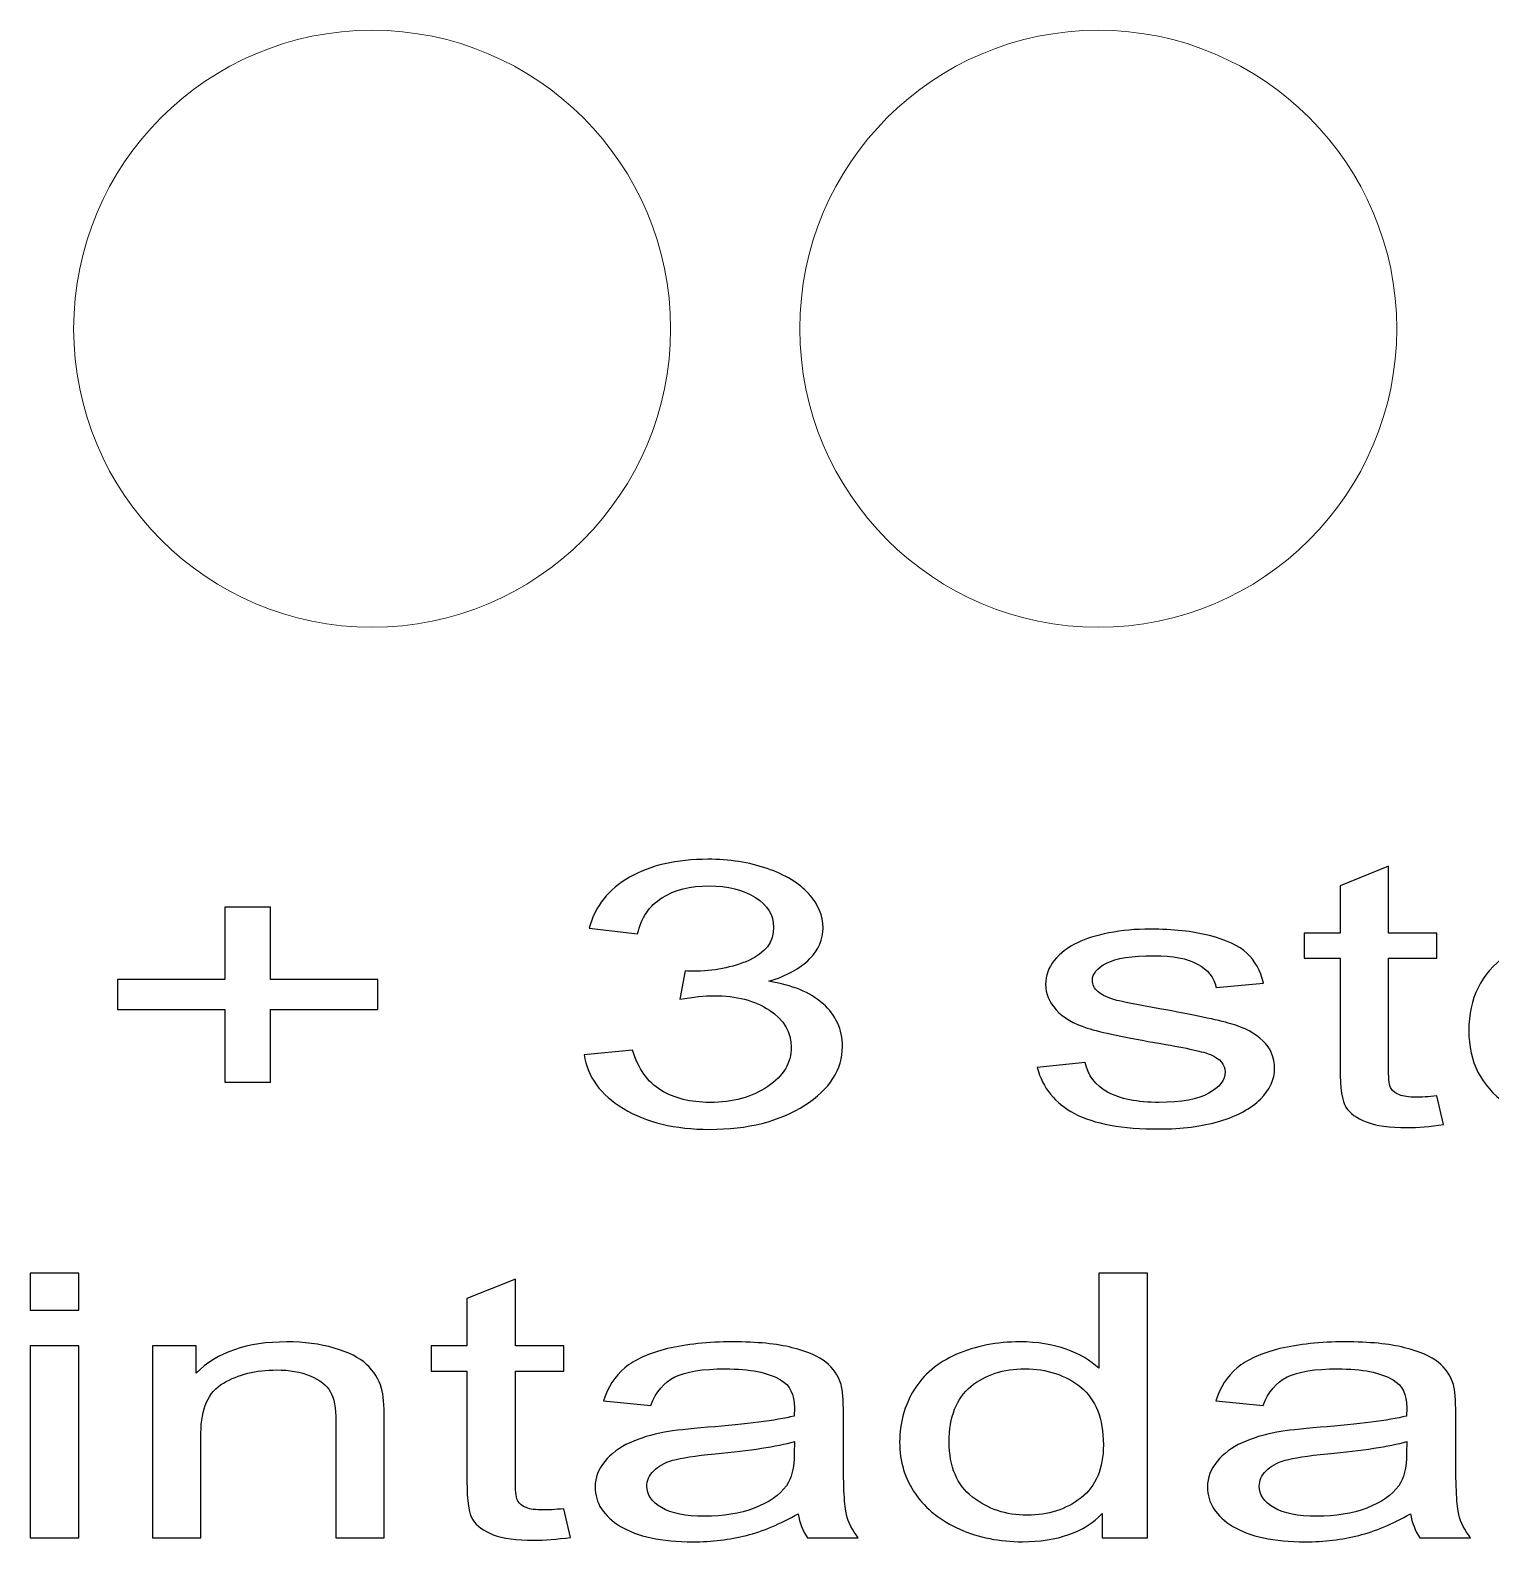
# Model space of a CAD drawing. Header units: millimetres. Extents: x -2444 to 3336, y -980 to 1690.
# Drawn here: x 180.2 to 323.7, y -972.8 to -824.3 of the extents above; entities that cross this region are included whole.
import ezdxf

# ---------------------------------------------------------------- set-up
doc = ezdxf.new("R2010")
doc.units = ezdxf.units.MM
doc.header["$MEASUREMENT"] = 0
doc.layers.add('Camada 1', color=7, linetype='Continuous')

msp = doc.modelspace()

# ---------------------------------------------------------------- linework, layer by layer
at = {"layer": 'Camada 1', "color": 250, "lineweight": 9}
for points in [[(184.4803, -853.5911), (184.4803, -869.7878), (197.6104, -882.9179), (213.8072, -882.9179), (213.8072, -882.9179), (230.0041, -882.918), (243.1342, -869.7879), (243.1342, -853.5911), (243.1342, -853.5911), (243.1343, -837.3943), (230.0042, -824.2642), (213.8074, -824.2642), (213.8074, -824.2642), (197.6105, -824.2641), (184.4803, -837.3942), (184.4803, -853.5911)], [(184.4803, -853.5911), (184.4803, -869.7878), (197.6104, -882.9179), (213.8072, -882.9179), (213.8072, -882.9179), (230.0041, -882.918), (243.1342, -869.7879), (243.1343, -853.5911), (243.1343, -853.5911), (243.1343, -837.3943), (230.0042, -824.2642), (213.8074, -824.2642), (213.8074, -824.2642), (197.6105, -824.2641), (184.4803, -837.3942), (184.4803, -853.5911)], [(184.4803, -853.5911), (184.4803, -869.7878), (197.6104, -882.9179), (213.8072, -882.9179), (213.8072, -882.9179), (230.0041, -882.918), (243.1342, -869.7879), (243.1343, -853.5911), (243.1343, -853.5911), (243.1343, -837.3943), (230.0042, -824.2642), (213.8074, -824.2642), (213.8074, -824.2642), (197.6105, -824.2641), (184.4803, -837.3942), (184.4803, -853.5911)], [(184.4803, -853.5911), (184.4803, -869.7878), (197.6104, -882.9179), (213.8072, -882.9179), (213.8072, -882.9179), (230.0041, -882.918), (243.1342, -869.7879), (243.1343, -853.5911), (243.1343, -853.5911), (243.1343, -837.3943), (230.0042, -824.2642), (213.8074, -824.2642), (213.8074, -824.2642), (197.6105, -824.2641), (184.4803, -837.3942), (184.4803, -853.5911)], [(184.4803, -853.5911), (184.4803, -869.7878), (197.6104, -882.9179), (213.8072, -882.9179), (213.8072, -882.9179), (230.0041, -882.918), (243.1342, -869.7879), (243.1343, -853.5911), (243.1343, -853.5911), (243.1343, -837.3943), (230.0042, -824.2642), (213.8074, -824.2642), (213.8074, -824.2642), (197.6105, -824.2641), (184.4803, -837.3942), (184.4803, -853.5911)], [(184.4803, -853.5911), (184.4803, -869.7878), (197.6104, -882.9179), (213.8072, -882.9179), (213.8072, -882.9179), (230.0041, -882.918), (243.1342, -869.7879), (243.1343, -853.5911), (243.1343, -853.5911), (243.1343, -837.3943), (230.0042, -824.2642), (213.8074, -824.2642), (213.8074, -824.2642), (197.6105, -824.2641), (184.4803, -837.3942), (184.4803, -853.5911)], [(184.4803, -853.5911), (184.4803, -869.7878), (197.6104, -882.9179), (213.8072, -882.9179), (213.8072, -882.9179), (230.0041, -882.918), (243.1342, -869.7879), (243.1343, -853.5911), (243.1343, -853.5911), (243.1343, -837.3943), (230.0042, -824.2642), (213.8074, -824.2642), (213.8074, -824.2642), (197.6105, -824.2641), (184.4803, -837.3942), (184.4803, -853.5911)], [(184.4803, -853.5911), (184.4803, -869.7878), (197.6104, -882.9179), (213.8072, -882.9179), (213.8072, -882.9179), (230.0041, -882.918), (243.1342, -869.7879), (243.1343, -853.5911), (243.1343, -853.5911), (243.1343, -837.3943), (230.0042, -824.2642), (213.8074, -824.2642), (213.8074, -824.2642), (197.6105, -824.2641), (184.4803, -837.3942), (184.4803, -853.5911)], [(184.4803, -853.5911), (184.4803, -869.7878), (197.6104, -882.9179), (213.8072, -882.9179), (213.8072, -882.9179), (230.0041, -882.918), (243.1342, -869.7879), (243.1343, -853.5911), (243.1343, -853.5911), (243.1343, -837.3943), (230.0042, -824.2642), (213.8074, -824.2642), (213.8074, -824.2642), (197.6105, -824.2641), (184.4803, -837.3942), (184.4803, -853.5911)], [(184.4803, -853.5911), (184.4803, -869.7878), (197.6104, -882.9179), (213.8072, -882.9179), (213.8072, -882.9179), (230.0041, -882.918), (243.1342, -869.7879), (243.1343, -853.5911), (243.1343, -853.5911), (243.1343, -837.3943), (230.0042, -824.2642), (213.8074, -824.2642), (213.8074, -824.2642), (197.6105, -824.2641), (184.4803, -837.3942), (184.4803, -853.5911)], [(184.4803, -853.5911), (184.4803, -869.7878), (197.6104, -882.9179), (213.8072, -882.9179), (213.8072, -882.9179), (230.0041, -882.918), (243.1342, -869.7879), (243.1343, -853.5911), (243.1343, -853.5911), (243.1343, -837.3943), (230.0042, -824.2642), (213.8074, -824.2642), (213.8074, -824.2642), (197.6105, -824.2641), (184.4803, -837.3942), (184.4803, -853.5911)], [(184.4803, -853.5911), (184.4803, -869.7878), (197.6104, -882.9179), (213.8072, -882.9179), (213.8072, -882.9179), (230.0041, -882.918), (243.1342, -869.7879), (243.1343, -853.5911), (243.1343, -853.5911), (243.1343, -837.3943), (230.0042, -824.2642), (213.8074, -824.2642), (213.8074, -824.2642), (197.6105, -824.2641), (184.4803, -837.3942), (184.4803, -853.5911)], [(184.4803, -853.5911), (184.4803, -869.7878), (197.6104, -882.9179), (213.8072, -882.9179), (213.8072, -882.9179), (230.0041, -882.918), (243.1342, -869.7879), (243.1343, -853.5911), (243.1343, -853.5911), (243.1343, -837.3943), (230.0042, -824.2642), (213.8074, -824.2642), (213.8074, -824.2642), (197.6105, -824.2641), (184.4803, -837.3942), (184.4803, -853.5911)], [(184.4803, -853.5911), (184.4803, -869.7878), (197.6104, -882.9179), (213.8072, -882.9179), (213.8072, -882.9179), (230.0041, -882.918), (243.1342, -869.7879), (243.1343, -853.5911), (243.1343, -853.5911), (243.1343, -837.3943), (230.0042, -824.2642), (213.8074, -824.2642), (213.8074, -824.2642), (197.6105, -824.2641), (184.4803, -837.3942), (184.4803, -853.5911)], [(184.4803, -853.5911), (184.4803, -869.7878), (197.6104, -882.9179), (213.8072, -882.9179), (213.8072, -882.9179), (230.0041, -882.918), (243.1342, -869.7879), (243.1343, -853.5911), (243.1343, -853.5911), (243.1343, -837.3943), (230.0042, -824.2642), (213.8074, -824.2642), (213.8074, -824.2642), (197.6105, -824.2641), (184.4803, -837.3942), (184.4803, -853.5911)], [(184.4803, -853.5911), (184.4803, -869.7878), (197.6104, -882.9179), (213.8072, -882.9179), (213.8072, -882.9179), (230.0041, -882.918), (243.1342, -869.7879), (243.1343, -853.5911), (243.1343, -853.5911), (243.1343, -837.3943), (230.0042, -824.2642), (213.8074, -824.2642), (213.8074, -824.2642), (197.6105, -824.2641), (184.4803, -837.3942), (184.4803, -853.5911)], [(184.4803, -853.5911), (184.4803, -869.7878), (197.6104, -882.9179), (213.8072, -882.9179), (213.8072, -882.9179), (230.0041, -882.918), (243.1342, -869.7879), (243.1343, -853.5911), (243.1343, -853.5911), (243.1343, -837.3943), (230.0042, -824.2642), (213.8074, -824.2642), (213.8074, -824.2642), (197.6105, -824.2641), (184.4803, -837.3942), (184.4803, -853.5911)], [(184.4803, -853.5911), (184.4803, -869.7878), (197.6104, -882.9179), (213.8072, -882.9179), (213.8072, -882.9179), (230.0041, -882.918), (243.1342, -869.7879), (243.1343, -853.5911), (243.1343, -853.5911), (243.1343, -837.3943), (230.0042, -824.2642), (213.8074, -824.2642), (213.8074, -824.2642), (197.6105, -824.2641), (184.4803, -837.3942), (184.4803, -853.5911)], [(184.4803, -853.5911), (184.4803, -869.7878), (197.6104, -882.9179), (213.8072, -882.9179), (213.8072, -882.9179), (230.0041, -882.918), (243.1342, -869.7879), (243.1343, -853.5911), (243.1343, -853.5911), (243.1343, -837.3943), (230.0042, -824.2642), (213.8074, -824.2642), (213.8074, -824.2642), (197.6105, -824.2641), (184.4803, -837.3942), (184.4803, -853.5911)], [(184.4803, -853.5911), (184.4803, -869.7878), (197.6104, -882.9179), (213.8072, -882.9179), (213.8072, -882.9179), (230.0041, -882.918), (243.1342, -869.7879), (243.1343, -853.5911), (243.1343, -853.5911), (243.1343, -837.3943), (230.0042, -824.2642), (213.8074, -824.2642), (213.8074, -824.2642), (197.6105, -824.2641), (184.4803, -837.3942), (184.4803, -853.5911)], [(184.4803, -853.5911), (184.4803, -869.7878), (197.6104, -882.9179), (213.8072, -882.9179), (213.8072, -882.9179), (230.0041, -882.918), (243.1342, -869.7879), (243.1343, -853.5911), (243.1343, -853.5911), (243.1343, -837.3943), (230.0042, -824.2642), (213.8074, -824.2642), (213.8074, -824.2642), (197.6105, -824.2641), (184.4803, -837.3942), (184.4803, -853.5911)], [(255.8326, -853.5911), (255.8326, -869.7878), (268.9627, -882.9179), (285.1595, -882.9179), (285.1595, -882.9179), (301.3564, -882.918), (314.4865, -869.7879), (314.4865, -853.5911), (314.4865, -853.5911), (314.4866, -837.3943), (301.3565, -824.2642), (285.1597, -824.2642), (285.1597, -824.2642), (268.9628, -824.2641), (255.8326, -837.3942), (255.8326, -853.5911)], [(255.8326, -853.5911), (255.8326, -869.7878), (268.9627, -882.9179), (285.1595, -882.9179), (285.1595, -882.9179), (301.3564, -882.918), (314.4865, -869.7879), (314.4866, -853.5911), (314.4866, -853.5911), (314.4866, -837.3943), (301.3565, -824.2642), (285.1597, -824.2642), (285.1597, -824.2642), (268.9628, -824.2641), (255.8326, -837.3942), (255.8326, -853.5911)], [(255.8326, -853.5911), (255.8326, -869.7878), (268.9627, -882.9179), (285.1595, -882.9179), (285.1595, -882.9179), (301.3564, -882.918), (314.4865, -869.7879), (314.4866, -853.5911), (314.4866, -853.5911), (314.4866, -837.3943), (301.3565, -824.2642), (285.1597, -824.2642), (285.1597, -824.2642), (268.9628, -824.2641), (255.8326, -837.3942), (255.8326, -853.5911)], [(255.8326, -853.5911), (255.8326, -869.7878), (268.9627, -882.9179), (285.1595, -882.9179), (285.1595, -882.9179), (301.3564, -882.918), (314.4865, -869.7879), (314.4866, -853.5911), (314.4866, -853.5911), (314.4866, -837.3943), (301.3565, -824.2642), (285.1597, -824.2642), (285.1597, -824.2642), (268.9628, -824.2641), (255.8326, -837.3942), (255.8326, -853.5911)], [(255.8326, -853.5911), (255.8326, -869.7878), (268.9627, -882.9179), (285.1595, -882.9179), (285.1595, -882.9179), (301.3564, -882.918), (314.4865, -869.7879), (314.4866, -853.5911), (314.4866, -853.5911), (314.4866, -837.3943), (301.3565, -824.2642), (285.1597, -824.2642), (285.1597, -824.2642), (268.9628, -824.2641), (255.8326, -837.3942), (255.8326, -853.5911)], [(255.8326, -853.5911), (255.8326, -869.7878), (268.9627, -882.9179), (285.1595, -882.9179), (285.1595, -882.9179), (301.3564, -882.918), (314.4865, -869.7879), (314.4866, -853.5911), (314.4866, -853.5911), (314.4866, -837.3943), (301.3565, -824.2642), (285.1597, -824.2642), (285.1597, -824.2642), (268.9628, -824.2641), (255.8326, -837.3942), (255.8326, -853.5911)], [(255.8326, -853.5911), (255.8326, -869.7878), (268.9627, -882.9179), (285.1595, -882.9179), (285.1595, -882.9179), (301.3564, -882.918), (314.4865, -869.7879), (314.4866, -853.5911), (314.4866, -853.5911), (314.4866, -837.3943), (301.3565, -824.2642), (285.1597, -824.2642), (285.1597, -824.2642), (268.9628, -824.2641), (255.8326, -837.3942), (255.8326, -853.5911)], [(255.8326, -853.5911), (255.8326, -869.7878), (268.9627, -882.9179), (285.1595, -882.9179), (285.1595, -882.9179), (301.3564, -882.918), (314.4865, -869.7879), (314.4866, -853.5911), (314.4866, -853.5911), (314.4866, -837.3943), (301.3565, -824.2642), (285.1597, -824.2642), (285.1597, -824.2642), (268.9628, -824.2641), (255.8326, -837.3942), (255.8326, -853.5911)], [(255.8326, -853.5911), (255.8326, -869.7878), (268.9627, -882.9179), (285.1595, -882.9179), (285.1595, -882.9179), (301.3564, -882.918), (314.4865, -869.7879), (314.4866, -853.5911), (314.4866, -853.5911), (314.4866, -837.3943), (301.3565, -824.2642), (285.1597, -824.2642), (285.1597, -824.2642), (268.9628, -824.2641), (255.8326, -837.3942), (255.8326, -853.5911)], [(255.8326, -853.5911), (255.8326, -869.7878), (268.9627, -882.9179), (285.1595, -882.9179), (285.1595, -882.9179), (301.3564, -882.918), (314.4865, -869.7879), (314.4866, -853.5911), (314.4866, -853.5911), (314.4866, -837.3943), (301.3565, -824.2642), (285.1597, -824.2642), (285.1597, -824.2642), (268.9628, -824.2641), (255.8326, -837.3942), (255.8326, -853.5911)], [(255.8326, -853.5911), (255.8326, -869.7878), (268.9627, -882.9179), (285.1595, -882.9179), (285.1595, -882.9179), (301.3564, -882.918), (314.4865, -869.7879), (314.4866, -853.5911), (314.4866, -853.5911), (314.4866, -837.3943), (301.3565, -824.2642), (285.1597, -824.2642), (285.1597, -824.2642), (268.9628, -824.2641), (255.8326, -837.3942), (255.8326, -853.5911)], [(255.8326, -853.5911), (255.8326, -869.7878), (268.9627, -882.9179), (285.1595, -882.9179), (285.1595, -882.9179), (301.3564, -882.918), (314.4865, -869.7879), (314.4866, -853.5911), (314.4866, -853.5911), (314.4866, -837.3943), (301.3565, -824.2642), (285.1597, -824.2642), (285.1597, -824.2642), (268.9628, -824.2641), (255.8326, -837.3942), (255.8326, -853.5911)], [(255.8326, -853.5911), (255.8326, -869.7878), (268.9627, -882.9179), (285.1595, -882.9179), (285.1595, -882.9179), (301.3564, -882.918), (314.4865, -869.7879), (314.4866, -853.5911), (314.4866, -853.5911), (314.4866, -837.3943), (301.3565, -824.2642), (285.1597, -824.2642), (285.1597, -824.2642), (268.9628, -824.2641), (255.8326, -837.3942), (255.8326, -853.5911)], [(255.8326, -853.5911), (255.8326, -869.7878), (268.9627, -882.9179), (285.1595, -882.9179), (285.1595, -882.9179), (301.3564, -882.918), (314.4865, -869.7879), (314.4866, -853.5911), (314.4866, -853.5911), (314.4866, -837.3943), (301.3565, -824.2642), (285.1597, -824.2642), (285.1597, -824.2642), (268.9628, -824.2641), (255.8326, -837.3942), (255.8326, -853.5911)], [(255.8326, -853.5911), (255.8326, -869.7878), (268.9627, -882.9179), (285.1595, -882.9179), (285.1595, -882.9179), (301.3564, -882.918), (314.4865, -869.7879), (314.4866, -853.5911), (314.4866, -853.5911), (314.4866, -837.3943), (301.3565, -824.2642), (285.1597, -824.2642), (285.1597, -824.2642), (268.9628, -824.2641), (255.8326, -837.3942), (255.8326, -853.5911)], [(255.8326, -853.5911), (255.8326, -869.7878), (268.9627, -882.9179), (285.1595, -882.9179), (285.1595, -882.9179), (301.3564, -882.918), (314.4865, -869.7879), (314.4866, -853.5911), (314.4866, -853.5911), (314.4866, -837.3943), (301.3565, -824.2642), (285.1597, -824.2642), (285.1597, -824.2642), (268.9628, -824.2641), (255.8326, -837.3942), (255.8326, -853.5911)], [(255.8326, -853.5911), (255.8326, -869.7878), (268.9627, -882.9179), (285.1595, -882.9179), (285.1595, -882.9179), (301.3564, -882.918), (314.4865, -869.7879), (314.4866, -853.5911), (314.4866, -853.5911), (314.4866, -837.3943), (301.3565, -824.2642), (285.1597, -824.2642), (285.1597, -824.2642), (268.9628, -824.2641), (255.8326, -837.3942), (255.8326, -853.5911)], [(255.8326, -853.5911), (255.8326, -869.7878), (268.9627, -882.9179), (285.1595, -882.9179), (285.1595, -882.9179), (301.3564, -882.918), (314.4865, -869.7879), (314.4866, -853.5911), (314.4866, -853.5911), (314.4866, -837.3943), (301.3565, -824.2642), (285.1597, -824.2642), (285.1597, -824.2642), (268.9628, -824.2641), (255.8326, -837.3942), (255.8326, -853.5911)], [(255.8326, -853.5911), (255.8326, -869.7878), (268.9627, -882.9179), (285.1595, -882.9179), (285.1595, -882.9179), (301.3564, -882.918), (314.4865, -869.7879), (314.4866, -853.5911), (314.4866, -853.5911), (314.4866, -837.3943), (301.3565, -824.2642), (285.1597, -824.2642), (285.1597, -824.2642), (268.9628, -824.2641), (255.8326, -837.3942), (255.8326, -853.5911)], [(255.8326, -853.5911), (255.8326, -869.7878), (268.9627, -882.9179), (285.1595, -882.9179), (285.1595, -882.9179), (301.3564, -882.918), (314.4865, -869.7879), (314.4866, -853.5911), (314.4866, -853.5911), (314.4866, -837.3943), (301.3565, -824.2642), (285.1597, -824.2642), (285.1597, -824.2642), (268.9628, -824.2641), (255.8326, -837.3942), (255.8326, -853.5911)], [(255.8326, -853.5911), (255.8326, -869.7878), (268.9627, -882.9179), (285.1595, -882.9179), (285.1595, -882.9179), (301.3564, -882.918), (314.4865, -869.7879), (314.4866, -853.5911), (314.4866, -853.5911), (314.4866, -837.3943), (301.3565, -824.2642), (285.1597, -824.2642), (285.1597, -824.2642), (268.9628, -824.2641), (255.8326, -837.3942), (255.8326, -853.5911)]]:
    msp.add_open_spline(points, degree=3, knots=[0, 0, 0, 0, 0.2, 0.2, 0.2, 0.2, 0.4, 0.4, 0.4, 0.4, 0.6, 0.6, 0.6, 0.6, 1, 1, 1, 1], dxfattribs=at)
for points in [[(213.8074, -824.2642), (213.8074, -824.2642), (213.8074, -824.2642), (213.8074, -824.2642)], [(285.1597, -824.2642), (285.1597, -824.2642), (285.1597, -824.2642), (285.1597, -824.2642)], [(184.4803, -853.5911), (184.4803, -853.5911), (184.4803, -853.5911), (184.4803, -853.5911)], [(184.4803, -853.5911), (184.4803, -853.5911), (184.4803, -853.5911), (184.4803, -853.5911)], [(243.1342, -853.5911), (243.1342, -853.5911), (243.1343, -853.5911), (243.1343, -853.5911)], [(255.8326, -853.5911), (255.8326, -853.5911), (255.8326, -853.5911), (255.8326, -853.5911)], [(255.8326, -853.5911), (255.8326, -853.5911), (255.8326, -853.5911), (255.8326, -853.5911)], [(314.4865, -853.5911), (314.4865, -853.5911), (314.4866, -853.5911), (314.4866, -853.5911)], [(213.8072, -882.9179), (213.8072, -882.9179), (213.8072, -882.9179), (213.8072, -882.9179)], [(285.1595, -882.9179), (285.1595, -882.9179), (285.1595, -882.9179), (285.1595, -882.9179)]]:
    msp.add_open_spline(points, degree=3, dxfattribs=at)
at = {"layer": 'Camada 1', "color": 250}
for points, knots in [([(234.6502, -924.9195), (234.6502, -924.9195), (239.4103, -924.4839), (239.4103, -924.4839), (239.4103, -924.4839), (239.9603, -926.299), (240.8799, -927.6058), (242.187, -928.4044), (242.187, -928.4044), (243.4943, -929.203), (245.099, -929.6024), (247.0013, -929.6024), (247.0013, -929.6024), (249.2552, -929.6024), (251.1574, -929.082), (252.6901, -928.0414), (252.6901, -928.0414), (254.2227, -927.0008), (254.9889, -925.7121), (254.9889, -924.1754), (254.9889, -924.1754), (254.9889, -922.7112), (254.2768, -921.5012), (252.8433, -920.5453), (252.8433, -920.5453), (251.4189, -919.5954), (249.6068, -919.1175), (247.398, -919.1175), (247.398, -919.1175), (246.4964, -919.1175), (245.3786, -919.2385), (244.0352, -919.4744), (244.0352, -919.4744), (244.0352, -919.4744), (244.5672, -916.6793), (244.5672, -916.6793), (244.5672, -916.6793), (244.8826, -916.7035), (245.1442, -916.7156), (245.3334, -916.7156), (245.3334, -916.7156), (247.371, -916.7156), (249.1921, -916.3586), (250.8239, -915.6507), (250.8239, -915.6507), (252.4466, -914.9429), (253.258, -913.8539), (253.258, -912.3837), (253.258, -912.3837), (253.258, -911.216), (252.663, -910.248), (251.4819, -909.4796), (251.4819, -909.4796), (250.301, -908.7112), (248.7774, -908.3301), (246.9111, -908.3301), (246.9111, -908.3301), (245.054, -908.3301), (243.5123, -908.7233), (242.2772, -909.5099), (242.2772, -909.5099), (241.0422, -910.2964), (240.2488, -911.4761), (239.8972, -913.0492), (239.8972, -913.0492), (239.8972, -913.0492), (235.137, -912.4684), (235.137, -912.4684), (235.137, -912.4684), (235.723, -910.3266), (237.0393, -908.6628), (239.1038, -907.4831), (239.1038, -907.4831), (241.1593, -906.3033), (243.7287, -905.7164), (246.794, -905.7164), (246.794, -905.7164), (248.9036, -905.7164), (250.8509, -906.0189), (252.6269, -906.63), (252.6269, -906.63), (254.4119, -907.235), (255.7733, -908.0639), (256.7109, -909.1105), (256.7109, -909.1105), (257.6576, -910.1633), (258.1263, -911.2765), (258.1263, -912.4563), (258.1263, -912.4563), (258.1263, -913.5755), (257.6756, -914.592), (256.783, -915.5116), (256.783, -915.5116), (255.8815, -916.4312), (254.5472, -917.1633), (252.7892, -917.7078), (252.7892, -917.7078), (255.0791, -918.0587), (256.8551, -918.7968), (258.1263, -919.9161), (258.1263, -919.9161), (259.3885, -921.0293), (260.0195, -922.4329), (260.0195, -924.1088), (260.0195, -924.1088), (260.0195, -926.3776), (258.7844, -928.3076), (256.3233, -929.8867), (256.3233, -929.8867), (253.853, -931.4658), (250.7337, -932.2523), (246.9652, -932.2523), (246.9652, -932.2523), (243.5664, -932.2523), (240.7446, -931.5686), (238.4997, -930.2074), (238.4997, -930.2074), (236.2459, -928.8461), (234.9658, -927.0855), (234.6502, -924.9195)], [0, 0, 0, 0, 0.03225806, 0.03225806, 0.03225806, 0.03225806, 0.06451613, 0.06451613, 0.06451613, 0.06451613, 0.09677419, 0.09677419, 0.09677419, 0.09677419, 0.12903226, 0.12903226, 0.12903226, 0.12903226, 0.16129032, 0.16129032, 0.16129032, 0.16129032, 0.19354839, 0.19354839, 0.19354839, 0.19354839, 0.22580645, 0.22580645, 0.22580645, 0.22580645, 0.25806452, 0.25806452, 0.25806452, 0.25806452, 0.29032258, 0.29032258, 0.29032258, 0.29032258, 0.32258065, 0.32258065, 0.32258065, 0.32258065, 0.35483871, 0.35483871, 0.35483871, 0.35483871, 0.38709677, 0.38709677, 0.38709677, 0.38709677, 0.41935484, 0.41935484, 0.41935484, 0.41935484, 0.4516129, 0.4516129, 0.4516129, 0.4516129, 0.48387097, 0.48387097, 0.48387097, 0.48387097, 0.51612903, 0.51612903, 0.51612903, 0.51612903, 0.5483871, 0.5483871, 0.5483871, 0.5483871, 0.58064516, 0.58064516, 0.58064516, 0.58064516, 0.61290323, 0.61290323, 0.61290323, 0.61290323, 0.64516129, 0.64516129, 0.64516129, 0.64516129, 0.67741935, 0.67741935, 0.67741935, 0.67741935, 0.70967742, 0.70967742, 0.70967742, 0.70967742, 0.74193548, 0.74193548, 0.74193548, 0.74193548, 0.77419355, 0.77419355, 0.77419355, 0.77419355, 0.80645161, 0.80645161, 0.80645161, 0.80645161, 0.83870968, 0.83870968, 0.83870968, 0.83870968, 0.87096774, 0.87096774, 0.87096774, 0.87096774, 0.90322581, 0.90322581, 0.90322581, 0.90322581, 0.93548387, 0.93548387, 0.93548387, 0.93548387, 1, 1, 1, 1]), ([(318.4394, -928.9671), (318.4394, -928.9671), (319.0885, -931.7864), (319.0885, -931.7864), (319.0885, -931.7864), (317.7542, -931.974), (316.5551, -932.0708), (315.5094, -932.0708), (315.5094, -932.0708), (313.7874, -932.0708), (312.4531, -931.8893), (311.4975, -931.5202), (311.4975, -931.5202), (310.5509, -931.1512), (309.8837, -930.6732), (309.4962, -930.0743), (309.4962, -930.0743), (309.1084, -929.4753), (308.9192, -928.2169), (308.9192, -926.299), (308.9192, -926.299), (308.9192, -926.299), (308.9192, -915.445), (308.9192, -915.445), (308.9192, -915.445), (308.9192, -915.445), (305.4031, -915.445), (305.4031, -915.445), (305.4031, -915.445), (305.4031, -915.445), (305.4031, -912.9766), (305.4031, -912.9766), (305.4031, -912.9766), (305.4031, -912.9766), (308.9192, -912.9766), (308.9192, -912.9766), (308.9192, -912.9766), (308.9192, -912.9766), (308.9192, -908.318), (308.9192, -908.318), (308.9192, -908.318), (308.9192, -908.318), (313.6792, -906.4001), (313.6792, -906.4001), (313.6792, -906.4001), (313.6792, -906.4001), (313.6792, -912.9766), (313.6792, -912.9766), (313.6792, -912.9766), (313.6792, -912.9766), (318.4394, -912.9766), (318.4394, -912.9766), (318.4394, -912.9766), (318.4394, -912.9766), (318.4394, -915.445), (318.4394, -915.445), (318.4394, -915.445), (318.4394, -915.445), (313.6792, -915.445), (313.6792, -915.445), (313.6792, -915.445), (313.6792, -915.445), (313.6792, -926.4805), (313.6792, -926.4805), (313.6792, -926.4805), (313.6792, -927.3941), (313.7604, -927.9809), (313.9316, -928.2411), (313.9316, -928.2411), (314.0939, -928.5012), (314.3644, -928.7069), (314.7432, -928.8642), (314.7432, -928.8642), (315.1218, -929.0155), (315.6627, -929.0941), (316.3659, -929.0941), (316.3659, -929.0941), (316.8888, -929.0941), (317.5829, -929.0518), (318.4394, -928.9671)], [0, 0, 0, 0, 0.04761905, 0.04761905, 0.04761905, 0.04761905, 0.0952381, 0.0952381, 0.0952381, 0.0952381, 0.14285714, 0.14285714, 0.14285714, 0.14285714, 0.19047619, 0.19047619, 0.19047619, 0.19047619, 0.23809524, 0.23809524, 0.23809524, 0.23809524, 0.28571429, 0.28571429, 0.28571429, 0.28571429, 0.33333333, 0.33333333, 0.33333333, 0.33333333, 0.38095238, 0.38095238, 0.38095238, 0.38095238, 0.42857143, 0.42857143, 0.42857143, 0.42857143, 0.47619048, 0.47619048, 0.47619048, 0.47619048, 0.52380952, 0.52380952, 0.52380952, 0.52380952, 0.57142857, 0.57142857, 0.57142857, 0.57142857, 0.61904762, 0.61904762, 0.61904762, 0.61904762, 0.66666667, 0.66666667, 0.66666667, 0.66666667, 0.71428571, 0.71428571, 0.71428571, 0.71428571, 0.76190476, 0.76190476, 0.76190476, 0.76190476, 0.80952381, 0.80952381, 0.80952381, 0.80952381, 0.85714286, 0.85714286, 0.85714286, 0.85714286, 0.9047619, 0.9047619, 0.9047619, 0.9047619, 1, 1, 1, 1]), ([(199.3368, -927.6058), (199.3368, -927.6058), (199.3368, -920.4908), (199.3368, -920.4908), (199.3368, -920.4908), (199.3368, -920.4908), (188.7887, -920.4908), (188.7887, -920.4908), (188.7887, -920.4908), (188.7887, -920.4908), (188.7887, -917.5142), (188.7887, -917.5142), (188.7887, -917.5142), (188.7887, -917.5142), (199.3368, -917.5142), (199.3368, -917.5142), (199.3368, -917.5142), (199.3368, -917.5142), (199.3368, -910.4355), (199.3368, -910.4355), (199.3368, -910.4355), (199.3368, -910.4355), (203.8265, -910.4355), (203.8265, -910.4355), (203.8265, -910.4355), (203.8265, -910.4355), (203.8265, -917.5142), (203.8265, -917.5142), (203.8265, -917.5142), (203.8265, -917.5142), (214.3745, -917.5142), (214.3745, -917.5142), (214.3745, -917.5142), (214.3745, -917.5142), (214.3745, -920.4908), (214.3745, -920.4908), (214.3745, -920.4908), (214.3745, -920.4908), (203.8265, -920.4908), (203.8265, -920.4908), (203.8265, -920.4908), (203.8265, -920.4908), (203.8265, -927.6058), (203.8265, -927.6058), (203.8265, -927.6058), (203.8265, -927.6058), (199.3368, -927.6058), (199.3368, -927.6058)], [0, 0, 0, 0, 0.07692308, 0.07692308, 0.07692308, 0.07692308, 0.15384615, 0.15384615, 0.15384615, 0.15384615, 0.23076923, 0.23076923, 0.23076923, 0.23076923, 0.30769231, 0.30769231, 0.30769231, 0.30769231, 0.38461538, 0.38461538, 0.38461538, 0.38461538, 0.46153846, 0.46153846, 0.46153846, 0.46153846, 0.53846154, 0.53846154, 0.53846154, 0.53846154, 0.61538462, 0.61538462, 0.61538462, 0.61538462, 0.69230769, 0.69230769, 0.69230769, 0.69230769, 0.76923077, 0.76923077, 0.76923077, 0.76923077, 0.84615385, 0.84615385, 0.84615385, 0.84615385, 1, 1, 1, 1]), ([(279.1683, -926.1901), (279.1683, -926.1901), (283.8744, -925.6819), (283.8744, -925.6819), (283.8744, -925.6819), (284.1357, -926.9463), (284.8751, -927.9144), (286.0832, -928.592), (286.0832, -928.592), (287.2912, -929.2635), (288.9861, -929.6024), (291.1498, -929.6024), (291.1498, -929.6024), (293.3405, -929.6024), (294.9634, -929.3059), (296.0271, -928.7069), (296.0271, -928.7069), (297.0819, -928.114), (297.6138, -927.4122), (297.6138, -926.6075), (297.6138, -926.6075), (297.6138, -925.8876), (297.1359, -925.3189), (296.1894, -924.9074), (296.1894, -924.9074), (295.5223, -924.6231), (293.8994, -924.2661), (291.3211, -923.8245), (291.3211, -923.8245), (287.8412, -923.2376), (285.4341, -922.7294), (284.0816, -922.2998), (284.0816, -922.2998), (282.7384, -921.8642), (281.7197, -921.2713), (281.0256, -920.509), (281.0256, -920.509), (280.3313, -919.7527), (279.9796, -918.9118), (279.9796, -917.9921), (279.9796, -917.9921), (279.9796, -917.1512), (280.2681, -916.3768), (280.8362, -915.6628), (280.8362, -915.6628), (281.4131, -914.9489), (282.1884, -914.356), (283.1712, -913.8841), (283.1712, -913.8841), (283.9104, -913.5211), (284.9201, -913.2125), (286.1913, -912.9584), (286.1913, -912.9584), (287.4715, -912.7043), (288.8329, -912.5773), (290.2933, -912.5773), (290.2933, -912.5773), (292.493, -912.5773), (294.4224, -912.789), (296.0812, -913.2186), (296.0812, -913.2186), (297.7491, -913.6421), (298.9752, -914.2229), (299.7685, -914.9489), (299.7685, -914.9489), (300.5528, -915.681), (301.1028, -916.6551), (301.4004, -917.8772), (301.4004, -917.8772), (301.4004, -917.8772), (296.7484, -918.3128), (296.7484, -918.3128), (296.7484, -918.3128), (296.5409, -917.3327), (295.9279, -916.5643), (294.9182, -916.0138), (294.9182, -916.0138), (293.9085, -915.4632), (292.4841, -915.1909), (290.6359, -915.1909), (290.6359, -915.1909), (288.4632, -915.1909), (286.9035, -915.4329), (285.975, -915.9169), (285.975, -915.9169), (285.0463, -916.401), (284.5775, -916.9697), (284.5775, -917.617), (284.5775, -917.617), (284.5775, -918.0284), (284.7669, -918.4036), (285.1545, -918.7363), (285.1545, -918.7363), (285.5422, -919.0751), (286.1462, -919.3595), (286.9756, -919.5833), (286.9756, -919.5833), (287.4535, -919.7043), (288.8418, -919.9766), (291.1679, -920.4001), (291.1679, -920.4001), (294.5215, -920.9991), (296.8655, -921.4952), (298.1999, -921.8763), (298.1999, -921.8763), (299.5341, -922.2575), (300.5799, -922.8202), (301.3372, -923.5462), (301.3372, -923.5462), (302.1035, -924.2782), (302.4822, -925.1858), (302.4822, -926.2748), (302.4822, -926.2748), (302.4822, -927.3336), (302.0223, -928.3318), (301.0938, -929.2696), (301.0938, -929.2696), (300.1652, -930.2074), (298.831, -930.9334), (297.0909, -931.4476), (297.0909, -931.4476), (295.342, -931.9619), (293.3676, -932.216), (291.1679, -932.216), (291.1679, -932.216), (287.5256, -932.216), (284.7398, -931.7078), (282.8286, -930.6974), (282.8286, -930.6974), (280.9174, -929.681), (279.7002, -928.1806), (279.1683, -926.1901)], [0, 0, 0, 0, 0.02941176, 0.02941176, 0.02941176, 0.02941176, 0.05882353, 0.05882353, 0.05882353, 0.05882353, 0.08823529, 0.08823529, 0.08823529, 0.08823529, 0.11764706, 0.11764706, 0.11764706, 0.11764706, 0.14705882, 0.14705882, 0.14705882, 0.14705882, 0.17647059, 0.17647059, 0.17647059, 0.17647059, 0.20588235, 0.20588235, 0.20588235, 0.20588235, 0.23529412, 0.23529412, 0.23529412, 0.23529412, 0.26470588, 0.26470588, 0.26470588, 0.26470588, 0.29411765, 0.29411765, 0.29411765, 0.29411765, 0.32352941, 0.32352941, 0.32352941, 0.32352941, 0.35294118, 0.35294118, 0.35294118, 0.35294118, 0.38235294, 0.38235294, 0.38235294, 0.38235294, 0.41176471, 0.41176471, 0.41176471, 0.41176471, 0.44117647, 0.44117647, 0.44117647, 0.44117647, 0.47058824, 0.47058824, 0.47058824, 0.47058824, 0.5, 0.5, 0.5, 0.5, 0.52941176, 0.52941176, 0.52941176, 0.52941176, 0.55882353, 0.55882353, 0.55882353, 0.55882353, 0.58823529, 0.58823529, 0.58823529, 0.58823529, 0.61764706, 0.61764706, 0.61764706, 0.61764706, 0.64705882, 0.64705882, 0.64705882, 0.64705882, 0.67647059, 0.67647059, 0.67647059, 0.67647059, 0.70588235, 0.70588235, 0.70588235, 0.70588235, 0.73529412, 0.73529412, 0.73529412, 0.73529412, 0.76470588, 0.76470588, 0.76470588, 0.76470588, 0.79411765, 0.79411765, 0.79411765, 0.79411765, 0.82352941, 0.82352941, 0.82352941, 0.82352941, 0.85294118, 0.85294118, 0.85294118, 0.85294118, 0.88235294, 0.88235294, 0.88235294, 0.88235294, 0.91176471, 0.91176471, 0.91176471, 0.91176471, 0.94117647, 0.94117647, 0.94117647, 0.94117647, 1, 1, 1, 1]), ([(342.2851, -925.7182), (342.2851, -925.7182), (347.2076, -926.1538), (347.2076, -926.1538), (347.2076, -926.1538), (346.4412, -928.0717), (345.0079, -929.5661), (342.9162, -930.6248), (342.9162, -930.6248), (340.8247, -931.6836), (338.1562, -932.216), (334.9016, -932.216), (334.9016, -932.216), (330.8085, -932.216), (327.5631, -931.369), (325.1649, -929.675), (325.1649, -929.675), (322.7668, -927.987), (321.5677, -925.6093), (321.5677, -922.5539), (321.5677, -922.5539), (321.5677, -919.3958), (322.7758, -916.9394), (325.2009, -915.197), (325.2009, -915.197), (327.6261, -913.4485), (330.7725, -912.5773), (334.6401, -912.5773), (334.6401, -912.5773), (338.3815, -912.5773), (341.4377, -913.4303), (343.8088, -915.1425), (343.8088, -915.1425), (346.1798, -916.8547), (347.3698, -919.2627), (347.3698, -922.3664), (347.3698, -922.3664), (347.3698, -922.5539), (347.3609, -922.8383), (347.3429, -923.2134), (347.3429, -923.2134), (347.3429, -923.2134), (326.4361, -923.2134), (326.4361, -923.2134), (326.4361, -923.2134), (326.6164, -925.2765), (327.4819, -926.8616), (329.0505, -927.9567), (329.0505, -927.9567), (330.6102, -929.0518), (332.5666, -929.6024), (334.9016, -929.6024), (334.9016, -929.6024), (336.6416, -929.6024), (338.129, -929.2938), (339.3551, -928.6767), (339.3551, -928.6767), (340.5903, -928.0596), (341.5639, -927.0734), (342.2851, -925.7182)], [0, 0, 0, 0, 0.0625, 0.0625, 0.0625, 0.0625, 0.125, 0.125, 0.125, 0.125, 0.1875, 0.1875, 0.1875, 0.1875, 0.25, 0.25, 0.25, 0.25, 0.3125, 0.3125, 0.3125, 0.3125, 0.375, 0.375, 0.375, 0.375, 0.4375, 0.4375, 0.4375, 0.4375, 0.5, 0.5, 0.5, 0.5, 0.5625, 0.5625, 0.5625, 0.5625, 0.625, 0.625, 0.625, 0.625, 0.6875, 0.6875, 0.6875, 0.6875, 0.75, 0.75, 0.75, 0.75, 0.8125, 0.8125, 0.8125, 0.8125, 0.875, 0.875, 0.875, 0.875, 1, 1, 1, 1]), ([(180.2153, -950.0094), (180.2153, -950.0094), (180.2153, -946.3793), (180.2153, -946.3793), (180.2153, -946.3793), (180.2153, -946.3793), (184.9754, -946.3793), (184.9754, -946.3793), (184.9754, -946.3793), (184.9754, -946.3793), (184.9754, -950.0094), (184.9754, -950.0094), (184.9754, -950.0094), (184.9754, -950.0094), (180.2153, -950.0094), (180.2153, -950.0094)], [0, 0, 0, 0, 0.2, 0.2, 0.2, 0.2, 0.4, 0.4, 0.4, 0.4, 0.6, 0.6, 0.6, 0.6, 1, 1, 1, 1]), ([(232.6488, -969.5211), (232.6488, -969.5211), (233.2979, -972.3404), (233.2979, -972.3404), (233.2979, -972.3404), (231.9636, -972.528), (230.7645, -972.6248), (229.7188, -972.6248), (229.7188, -972.6248), (227.9968, -972.6248), (226.6625, -972.4433), (225.7069, -972.0742), (225.7069, -972.0742), (224.7603, -971.7052), (224.0931, -971.2272), (223.7056, -970.6283), (223.7056, -970.6283), (223.3178, -970.0293), (223.1286, -968.7709), (223.1286, -966.853), (223.1286, -966.853), (223.1286, -966.853), (223.1286, -955.999), (223.1286, -955.999), (223.1286, -955.999), (223.1286, -955.999), (219.6125, -955.999), (219.6125, -955.999), (219.6125, -955.999), (219.6125, -955.999), (219.6125, -953.5306), (219.6125, -953.5306), (219.6125, -953.5306), (219.6125, -953.5306), (223.1286, -953.5306), (223.1286, -953.5306), (223.1286, -953.5306), (223.1286, -953.5306), (223.1286, -948.872), (223.1286, -948.872), (223.1286, -948.872), (223.1286, -948.872), (227.8886, -946.9541), (227.8886, -946.9541), (227.8886, -946.9541), (227.8886, -946.9541), (227.8886, -953.5306), (227.8886, -953.5306), (227.8886, -953.5306), (227.8886, -953.5306), (232.6488, -953.5306), (232.6488, -953.5306), (232.6488, -953.5306), (232.6488, -953.5306), (232.6488, -955.999), (232.6488, -955.999), (232.6488, -955.999), (232.6488, -955.999), (227.8886, -955.999), (227.8886, -955.999), (227.8886, -955.999), (227.8886, -955.999), (227.8886, -967.0345), (227.8886, -967.0345), (227.8886, -967.0345), (227.8886, -967.9481), (227.9698, -968.5349), (228.141, -968.7951), (228.141, -968.7951), (228.3033, -969.0552), (228.5738, -969.2609), (228.9526, -969.4182), (228.9526, -969.4182), (229.3312, -969.5695), (229.8721, -969.6481), (230.5753, -969.6481), (230.5753, -969.6481), (231.0982, -969.6481), (231.7923, -969.6058), (232.6488, -969.5211)], [0, 0, 0, 0, 0.04761905, 0.04761905, 0.04761905, 0.04761905, 0.0952381, 0.0952381, 0.0952381, 0.0952381, 0.14285714, 0.14285714, 0.14285714, 0.14285714, 0.19047619, 0.19047619, 0.19047619, 0.19047619, 0.23809524, 0.23809524, 0.23809524, 0.23809524, 0.28571429, 0.28571429, 0.28571429, 0.28571429, 0.33333333, 0.33333333, 0.33333333, 0.33333333, 0.38095238, 0.38095238, 0.38095238, 0.38095238, 0.42857143, 0.42857143, 0.42857143, 0.42857143, 0.47619048, 0.47619048, 0.47619048, 0.47619048, 0.52380952, 0.52380952, 0.52380952, 0.52380952, 0.57142857, 0.57142857, 0.57142857, 0.57142857, 0.61904762, 0.61904762, 0.61904762, 0.61904762, 0.66666667, 0.66666667, 0.66666667, 0.66666667, 0.71428571, 0.71428571, 0.71428571, 0.71428571, 0.76190476, 0.76190476, 0.76190476, 0.76190476, 0.80952381, 0.80952381, 0.80952381, 0.80952381, 0.85714286, 0.85714286, 0.85714286, 0.85714286, 0.9047619, 0.9047619, 0.9047619, 0.9047619, 1, 1, 1, 1]), ([(285.5512, -972.3707), (285.5512, -972.3707), (285.5512, -969.9809), (285.5512, -969.9809), (285.5512, -969.9809), (283.7751, -971.8383), (281.1607, -972.77), (277.7078, -972.77), (277.7078, -972.77), (275.472, -972.77), (273.4164, -972.3586), (271.5504, -971.5297), (271.5504, -971.5297), (269.675, -970.7069), (268.2237, -969.5513), (267.1868, -968.0751), (267.1868, -968.0751), (266.1591, -966.5928), (265.6452, -964.8927), (265.6452, -962.9688), (265.6452, -962.9688), (265.6452, -961.0933), (266.114, -959.3932), (267.0426, -957.8625), (267.0426, -957.8625), (267.9802, -956.3378), (269.3776, -955.1641), (271.2438, -954.3534), (271.2438, -954.3534), (273.101, -953.5366), (275.1925, -953.1313), (277.4914, -953.1313), (277.4914, -953.1313), (279.1863, -953.1313), (280.6919, -953.3733), (282.0081, -953.8512), (282.0081, -953.8512), (283.3244, -954.3292), (284.3972, -954.9584), (285.2266, -955.7268), (285.2266, -955.7268), (285.2266, -955.7268), (285.2266, -946.3793), (285.2266, -946.3793), (285.2266, -946.3793), (285.2266, -946.3793), (289.9868, -946.3793), (289.9868, -946.3793), (289.9868, -946.3793), (289.9868, -946.3793), (289.9868, -972.3707), (289.9868, -972.3707), (289.9868, -972.3707), (289.9868, -972.3707), (285.5512, -972.3707), (285.5512, -972.3707)], [0, 0, 0, 0, 0.06666667, 0.06666667, 0.06666667, 0.06666667, 0.13333333, 0.13333333, 0.13333333, 0.13333333, 0.2, 0.2, 0.2, 0.2, 0.26666667, 0.26666667, 0.26666667, 0.26666667, 0.33333333, 0.33333333, 0.33333333, 0.33333333, 0.4, 0.4, 0.4, 0.4, 0.46666667, 0.46666667, 0.46666667, 0.46666667, 0.53333333, 0.53333333, 0.53333333, 0.53333333, 0.6, 0.6, 0.6, 0.6, 0.66666667, 0.66666667, 0.66666667, 0.66666667, 0.73333333, 0.73333333, 0.73333333, 0.73333333, 0.8, 0.8, 0.8, 0.8, 0.86666667, 0.86666667, 0.86666667, 0.86666667, 1, 1, 1, 1]), ([(192.2328, -972.3707), (192.2328, -972.3707), (192.2328, -953.5306), (192.2328, -953.5306), (192.2328, -953.5306), (192.2328, -953.5306), (196.506, -953.5306), (196.506, -953.5306), (196.506, -953.5306), (196.506, -953.5306), (196.506, -956.2047), (196.506, -956.2047), (196.506, -956.2047), (198.5615, -954.1537), (201.5367, -953.1313), (205.4223, -953.1313), (205.4223, -953.1313), (207.1171, -953.1313), (208.6678, -953.337), (210.0832, -953.7423), (210.0832, -953.7423), (211.4987, -954.1477), (212.5625, -954.6862), (213.2657, -955.3456), (213.2657, -955.3456), (213.9688, -956.0051), (214.4648, -956.7916), (214.7441, -957.6991), (214.7441, -957.6991), (214.9155, -958.292), (215.0057, -959.3266), (215.0057, -960.8028), (215.0057, -960.8028), (215.0057, -960.8028), (215.0057, -972.3707), (215.0057, -972.3707), (215.0057, -972.3707), (215.0057, -972.3707), (210.2455, -972.3707), (210.2455, -972.3707), (210.2455, -972.3707), (210.2455, -972.3707), (210.2455, -960.9238), (210.2455, -960.9238), (210.2455, -960.9238), (210.2455, -959.6231), (210.0652, -958.649), (209.6956, -958.0077), (209.6956, -958.0077), (209.3259, -957.3664), (208.6678, -956.8521), (207.7302, -956.4649), (207.7302, -956.4649), (206.7926, -956.0837), (205.6838, -955.8901), (204.4215, -955.8901), (204.4215, -955.8901), (202.4021, -955.8901), (200.6621, -956.3197), (199.1927, -957.1849), (199.1927, -957.1849), (197.7231, -958.044), (196.9928, -959.6836), (196.9928, -962.0915), (196.9928, -962.0915), (196.9928, -962.0915), (196.9928, -972.3707), (196.9928, -972.3707), (196.9928, -972.3707), (196.9928, -972.3707), (192.2328, -972.3707), (192.2328, -972.3707)], [0, 0, 0, 0, 0.05263158, 0.05263158, 0.05263158, 0.05263158, 0.10526316, 0.10526316, 0.10526316, 0.10526316, 0.15789474, 0.15789474, 0.15789474, 0.15789474, 0.21052632, 0.21052632, 0.21052632, 0.21052632, 0.26315789, 0.26315789, 0.26315789, 0.26315789, 0.31578947, 0.31578947, 0.31578947, 0.31578947, 0.36842105, 0.36842105, 0.36842105, 0.36842105, 0.42105263, 0.42105263, 0.42105263, 0.42105263, 0.47368421, 0.47368421, 0.47368421, 0.47368421, 0.52631579, 0.52631579, 0.52631579, 0.52631579, 0.57894737, 0.57894737, 0.57894737, 0.57894737, 0.63157895, 0.63157895, 0.63157895, 0.63157895, 0.68421053, 0.68421053, 0.68421053, 0.68421053, 0.73684211, 0.73684211, 0.73684211, 0.73684211, 0.78947368, 0.78947368, 0.78947368, 0.78947368, 0.84210526, 0.84210526, 0.84210526, 0.84210526, 0.89473684, 0.89473684, 0.89473684, 0.89473684, 1, 1, 1, 1]), ([(255.6832, -970.0111), (253.9162, -971.0215), (252.2122, -971.7294), (250.5804, -972.1468), (250.5804, -972.1468), (248.9487, -972.5643), (247.1996, -972.77), (245.3245, -972.77), (245.3245, -972.77), (242.2413, -972.77), (239.8702, -972.2678), (238.2114, -971.2575), (238.2114, -971.2575), (236.5524, -970.2532), (235.723, -968.9645), (235.723, -967.3975), (235.723, -967.3975), (235.723, -966.4779), (236.0387, -965.6369), (236.6606, -964.8746), (236.6606, -964.8746), (237.2918, -964.1123), (238.1121, -963.5073), (239.1219, -963.0474), (239.1219, -963.0474), (240.1406, -962.5876), (241.2766, -962.2367), (242.5478, -962.0008), (242.5478, -962.0008), (243.4854, -961.8374), (244.9008, -961.6801), (246.7849, -961.5228), (246.7849, -961.5228), (250.6255, -961.2203), (253.4654, -960.8512), (255.2775, -960.4277), (255.2775, -960.4277), (255.2956, -959.9921), (255.3045, -959.7138), (255.3045, -959.5989), (255.3045, -959.5989), (255.3045, -958.3041), (254.8538, -957.3906), (253.9522, -956.8582), (253.9522, -956.8582), (252.7351, -956.1382), (250.9231, -955.7812), (248.5249, -955.7812), (248.5249, -955.7812), (246.2801, -955.7812), (244.6213, -956.0474), (243.5575, -956.5738), (243.5575, -956.5738), (242.4846, -957.1002), (241.7003, -958.0319), (241.1864, -959.375), (241.1864, -959.375), (241.1864, -959.375), (236.5344, -958.9394), (236.5344, -958.9394), (236.5344, -958.9394), (236.9582, -957.6023), (237.6524, -956.5193), (238.6261, -955.6965), (238.6261, -955.6965), (239.5997, -954.8737), (241.0061, -954.2445), (242.8452, -953.7968), (242.8452, -953.7968), (244.6754, -953.3551), (246.812, -953.1313), (249.2281, -953.1313), (249.2281, -953.1313), (251.6263, -953.1313), (253.5825, -953.3188), (255.0881, -953.7), (255.0881, -953.7), (256.5847, -954.0811), (257.6936, -954.5531), (258.3968, -955.1278), (258.3968, -955.1278), (259.1, -955.7026), (259.5959, -956.4286), (259.8844, -957.3059), (259.8844, -957.3059), (260.0376, -957.8504), (260.1188, -958.8305), (260.1188, -960.2402), (260.1188, -960.2402), (260.1188, -960.2402), (260.1188, -964.4753), (260.1188, -964.4753), (260.1188, -964.4753), (260.1188, -967.4338), (260.2179, -969.3033), (260.4162, -970.0958), (260.4162, -970.0958), (260.6056, -970.8884), (261.0023, -971.6447), (261.5792, -972.3707), (261.5792, -972.3707), (261.5792, -972.3707), (256.6027, -972.3707), (256.6027, -972.3707), (256.6027, -972.3707), (256.125, -971.6991), (255.8185, -970.9126), (255.6832, -970.0111)], [0, 0, 0, 0, 0.03571429, 0.03571429, 0.03571429, 0.03571429, 0.07142857, 0.07142857, 0.07142857, 0.07142857, 0.10714286, 0.10714286, 0.10714286, 0.10714286, 0.14285714, 0.14285714, 0.14285714, 0.14285714, 0.17857143, 0.17857143, 0.17857143, 0.17857143, 0.21428571, 0.21428571, 0.21428571, 0.21428571, 0.25, 0.25, 0.25, 0.25, 0.28571429, 0.28571429, 0.28571429, 0.28571429, 0.32142857, 0.32142857, 0.32142857, 0.32142857, 0.35714286, 0.35714286, 0.35714286, 0.35714286, 0.39285714, 0.39285714, 0.39285714, 0.39285714, 0.42857143, 0.42857143, 0.42857143, 0.42857143, 0.46428571, 0.46428571, 0.46428571, 0.46428571, 0.5, 0.5, 0.5, 0.5, 0.53571429, 0.53571429, 0.53571429, 0.53571429, 0.57142857, 0.57142857, 0.57142857, 0.57142857, 0.60714286, 0.60714286, 0.60714286, 0.60714286, 0.64285714, 0.64285714, 0.64285714, 0.64285714, 0.67857143, 0.67857143, 0.67857143, 0.67857143, 0.71428571, 0.71428571, 0.71428571, 0.71428571, 0.75, 0.75, 0.75, 0.75, 0.78571429, 0.78571429, 0.78571429, 0.78571429, 0.82142857, 0.82142857, 0.82142857, 0.82142857, 0.85714286, 0.85714286, 0.85714286, 0.85714286, 0.89285714, 0.89285714, 0.89285714, 0.89285714, 0.92857143, 0.92857143, 0.92857143, 0.92857143, 1, 1, 1, 1]), ([(315.852, -970.0111), (314.085, -971.0215), (312.381, -971.7294), (310.7492, -972.1468), (310.7492, -972.1468), (309.1175, -972.5643), (307.3684, -972.77), (305.4933, -972.77), (305.4933, -972.77), (302.4101, -972.77), (300.039, -972.2678), (298.3802, -971.2575), (298.3802, -971.2575), (296.7212, -970.2532), (295.8918, -968.9645), (295.8918, -967.3975), (295.8918, -967.3975), (295.8918, -966.4779), (296.2075, -965.6369), (296.8294, -964.8746), (296.8294, -964.8746), (297.4606, -964.1123), (298.2809, -963.5073), (299.2907, -963.0474), (299.2907, -963.0474), (300.3094, -962.5876), (301.4454, -962.2367), (302.7166, -962.0008), (302.7166, -962.0008), (303.6542, -961.8374), (305.0696, -961.6801), (306.9537, -961.5228), (306.9537, -961.5228), (310.7943, -961.2203), (313.6342, -960.8512), (315.4463, -960.4277), (315.4463, -960.4277), (315.4644, -959.9921), (315.4733, -959.7138), (315.4733, -959.5989), (315.4733, -959.5989), (315.4733, -958.3041), (315.0226, -957.3906), (314.121, -956.8582), (314.121, -956.8582), (312.9039, -956.1382), (311.0919, -955.7812), (308.6937, -955.7812), (308.6937, -955.7812), (306.4489, -955.7812), (304.7901, -956.0474), (303.7263, -956.5738), (303.7263, -956.5738), (302.6534, -957.1002), (301.8691, -958.0319), (301.3552, -959.375), (301.3552, -959.375), (301.3552, -959.375), (296.7032, -958.9394), (296.7032, -958.9394), (296.7032, -958.9394), (297.127, -957.6023), (297.8212, -956.5193), (298.7949, -955.6965), (298.7949, -955.6965), (299.7685, -954.8737), (301.1749, -954.2445), (303.014, -953.7968), (303.014, -953.7968), (304.8442, -953.3551), (306.9808, -953.1313), (309.3969, -953.1313), (309.3969, -953.1313), (311.7951, -953.1313), (313.7513, -953.3188), (315.2569, -953.7), (315.2569, -953.7), (316.7535, -954.0811), (317.8624, -954.5531), (318.5656, -955.1278), (318.5656, -955.1278), (319.2688, -955.7026), (319.7647, -956.4286), (320.0532, -957.3059), (320.0532, -957.3059), (320.2064, -957.8504), (320.2876, -958.8305), (320.2876, -960.2402), (320.2876, -960.2402), (320.2876, -960.2402), (320.2876, -964.4753), (320.2876, -964.4753), (320.2876, -964.4753), (320.2876, -967.4338), (320.3867, -969.3033), (320.585, -970.0958), (320.585, -970.0958), (320.7744, -970.8884), (321.1711, -971.6447), (321.748, -972.3707), (321.748, -972.3707), (321.748, -972.3707), (316.7715, -972.3707), (316.7715, -972.3707), (316.7715, -972.3707), (316.2938, -971.6991), (315.9873, -970.9126), (315.852, -970.0111)], [0, 0, 0, 0, 0.03571429, 0.03571429, 0.03571429, 0.03571429, 0.07142857, 0.07142857, 0.07142857, 0.07142857, 0.10714286, 0.10714286, 0.10714286, 0.10714286, 0.14285714, 0.14285714, 0.14285714, 0.14285714, 0.17857143, 0.17857143, 0.17857143, 0.17857143, 0.21428571, 0.21428571, 0.21428571, 0.21428571, 0.25, 0.25, 0.25, 0.25, 0.28571429, 0.28571429, 0.28571429, 0.28571429, 0.32142857, 0.32142857, 0.32142857, 0.32142857, 0.35714286, 0.35714286, 0.35714286, 0.35714286, 0.39285714, 0.39285714, 0.39285714, 0.39285714, 0.42857143, 0.42857143, 0.42857143, 0.42857143, 0.46428571, 0.46428571, 0.46428571, 0.46428571, 0.5, 0.5, 0.5, 0.5, 0.53571429, 0.53571429, 0.53571429, 0.53571429, 0.57142857, 0.57142857, 0.57142857, 0.57142857, 0.60714286, 0.60714286, 0.60714286, 0.60714286, 0.64285714, 0.64285714, 0.64285714, 0.64285714, 0.67857143, 0.67857143, 0.67857143, 0.67857143, 0.71428571, 0.71428571, 0.71428571, 0.71428571, 0.75, 0.75, 0.75, 0.75, 0.78571429, 0.78571429, 0.78571429, 0.78571429, 0.82142857, 0.82142857, 0.82142857, 0.82142857, 0.85714286, 0.85714286, 0.85714286, 0.85714286, 0.89285714, 0.89285714, 0.89285714, 0.89285714, 0.92857143, 0.92857143, 0.92857143, 0.92857143, 1, 1, 1, 1]), ([(180.2153, -972.3707), (180.2153, -972.3707), (180.2153, -953.5306), (180.2153, -953.5306), (180.2153, -953.5306), (180.2153, -953.5306), (184.9754, -953.5306), (184.9754, -953.5306), (184.9754, -953.5306), (184.9754, -953.5306), (184.9754, -972.3707), (184.9754, -972.3707), (184.9754, -972.3707), (184.9754, -972.3707), (180.2153, -972.3707), (180.2153, -972.3707)], [0, 0, 0, 0, 0.2, 0.2, 0.2, 0.2, 0.4, 0.4, 0.4, 0.4, 0.6, 0.6, 0.6, 0.6, 1, 1, 1, 1]), ([(270.5135, -962.9748), (270.5135, -965.3828), (271.2708, -967.1797), (272.7945, -968.3716), (272.7945, -968.3716), (274.309, -969.5634), (276.1031, -970.1564), (278.1677, -970.1564), (278.1677, -970.1564), (280.2501, -970.1564), (282.0172, -969.5876), (283.4777, -968.4502), (283.4777, -968.4502), (284.9292, -967.3128), (285.6594, -965.5764), (285.6594, -963.241), (285.6594, -963.241), (285.6594, -960.6758), (284.9201, -958.7881), (283.4325, -957.5842), (283.4325, -957.5842), (281.954, -956.3802), (280.1239, -955.7812), (277.9513, -955.7812), (277.9513, -955.7812), (275.8326, -955.7812), (274.0657, -956.356), (272.6411, -957.5116), (272.6411, -957.5116), (271.2258, -958.6671), (270.5135, -960.4882), (270.5135, -962.9748)], [0, 0, 0, 0, 0.11111111, 0.11111111, 0.11111111, 0.11111111, 0.22222222, 0.22222222, 0.22222222, 0.22222222, 0.33333333, 0.33333333, 0.33333333, 0.33333333, 0.44444444, 0.44444444, 0.44444444, 0.44444444, 0.55555556, 0.55555556, 0.55555556, 0.55555556, 0.66666667, 0.66666667, 0.66666667, 0.66666667, 0.77777778, 0.77777778, 0.77777778, 0.77777778, 1, 1, 1, 1]), ([(255.3045, -962.9325), (253.5736, -963.4044), (250.9772, -963.8037), (247.5152, -964.1304), (247.5152, -964.1304), (245.5499, -964.318), (244.1616, -964.5297), (243.3501, -964.7657), (243.3501, -964.7657), (242.5387, -965.0016), (241.9167, -965.3465), (241.4749, -965.7942), (241.4749, -965.7942), (241.0332, -966.248), (240.8078, -966.7501), (240.8078, -967.3067), (240.8078, -967.3067), (240.8078, -968.1477), (241.2856, -968.8556), (242.2502, -969.4182), (242.2502, -969.4182), (243.2149, -969.9809), (244.6213, -970.2653), (246.4695, -970.2653), (246.4695, -970.2653), (248.2996, -970.2653), (249.9313, -969.999), (251.3648, -969.4606), (251.3648, -969.4606), (252.7892, -968.9282), (253.844, -968.1961), (254.5112, -967.2704), (254.5112, -967.2704), (255.0251, -966.5505), (255.2775, -965.4917), (255.2775, -964.0941), (255.2775, -964.0941), (255.2775, -964.0941), (255.3045, -962.9325), (255.3045, -962.9325)], [0, 0, 0, 0, 0.09090909, 0.09090909, 0.09090909, 0.09090909, 0.18181818, 0.18181818, 0.18181818, 0.18181818, 0.27272727, 0.27272727, 0.27272727, 0.27272727, 0.36363636, 0.36363636, 0.36363636, 0.36363636, 0.45454545, 0.45454545, 0.45454545, 0.45454545, 0.54545455, 0.54545455, 0.54545455, 0.54545455, 0.63636364, 0.63636364, 0.63636364, 0.63636364, 0.72727273, 0.72727273, 0.72727273, 0.72727273, 0.81818182, 0.81818182, 0.81818182, 0.81818182, 1, 1, 1, 1]), ([(315.4733, -962.9325), (313.7424, -963.4044), (311.146, -963.8037), (307.684, -964.1304), (307.684, -964.1304), (305.7187, -964.318), (304.3304, -964.5297), (303.5189, -964.7657), (303.5189, -964.7657), (302.7075, -965.0016), (302.0855, -965.3465), (301.6437, -965.7942), (301.6437, -965.7942), (301.202, -966.248), (300.9766, -966.7501), (300.9766, -967.3067), (300.9766, -967.3067), (300.9766, -968.1477), (301.4544, -968.8556), (302.419, -969.4182), (302.419, -969.4182), (303.3837, -969.9809), (304.7901, -970.2653), (306.6383, -970.2653), (306.6383, -970.2653), (308.4684, -970.2653), (310.1001, -969.999), (311.5336, -969.4606), (311.5336, -969.4606), (312.958, -968.9282), (314.0128, -968.1961), (314.68, -967.2704), (314.68, -967.2704), (315.1939, -966.5505), (315.4463, -965.4917), (315.4463, -964.0941), (315.4463, -964.0941), (315.4463, -964.0941), (315.4733, -962.9325), (315.4733, -962.9325)], [0, 0, 0, 0, 0.09090909, 0.09090909, 0.09090909, 0.09090909, 0.18181818, 0.18181818, 0.18181818, 0.18181818, 0.27272727, 0.27272727, 0.27272727, 0.27272727, 0.36363636, 0.36363636, 0.36363636, 0.36363636, 0.45454545, 0.45454545, 0.45454545, 0.45454545, 0.54545455, 0.54545455, 0.54545455, 0.54545455, 0.63636364, 0.63636364, 0.63636364, 0.63636364, 0.72727273, 0.72727273, 0.72727273, 0.72727273, 0.81818182, 0.81818182, 0.81818182, 0.81818182, 1, 1, 1, 1])]:
    msp.add_open_spline(points, degree=3, knots=knots, dxfattribs=at)

doc.saveas('drawing.dxf')
